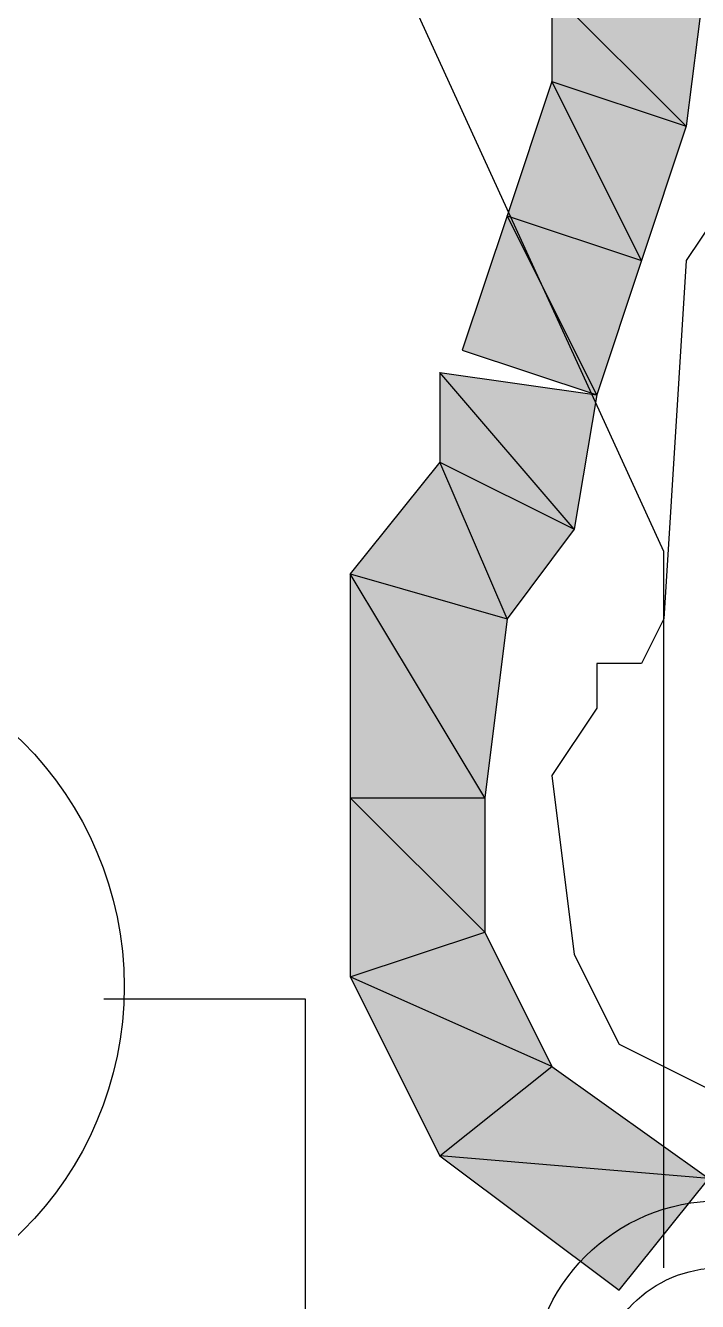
# Model space of a CAD drawing. Header units: millimetres. Extents: x 658 to 813, y 806 to 883.
# Drawn here: x 786.3152 to 786.4064, y 864.7721 to 864.9454 of the extents above; entities that cross this region are included whole.
import ezdxf

# ---------------------------------------------------------------- set-up
doc = ezdxf.new("R2010")
doc.units = ezdxf.units.MM
doc.header["$LTSCALE"] = 0.1
doc.linetypes.add('atContinuous2', pattern=[0])
for name, color, linetype in [('KLEKTOR1', 7, 'Continuous'), ('LINK NAS BARU', 7, 'Continuous'), ('PANTAI', 7, 'Continuous'), ('SYMBOL', 7, 'Continuous'), ('TEXT', 8, 'Continuous'), ('zat_Mask_solid', 7, 'Continuous')]:
    doc.layers.add(name, color=color, linetype=linetype)

msp = doc.modelspace()

# ---------------------------------------------------------------- hatches: boundary and pattern name
at = {"layer": 'KLEKTOR1'}
h = msp.add_hatch(color=7, dxfattribs=at)
h.paths.add_polyline_path([(786.38661, 864.93782), (786.40485, 864.93174), (786.38661, 864.94998)], flags=17)
h.paths.add_polyline_path([(786.40485, 864.93174), (786.38661, 864.94998), (786.40789, 864.95606)])
for points in [[(786.38053, 864.91958), (786.39877, 864.9135), (786.38661, 864.93782)], [(786.39877, 864.9135), (786.38661, 864.93782), (786.40485, 864.93174)], [(786.37445, 864.90134), (786.39269, 864.89526), (786.38053, 864.91958)], [(786.39269, 864.89526), (786.38053, 864.91958), (786.39877, 864.9135)], [(786.38661, 864.80406), (786.35925, 864.81622), (786.37749, 864.8223)], [(786.37141, 864.7919), (786.38661, 864.80406), (786.35925, 864.81622)], [(786.40789, 864.78886), (786.37141, 864.7919), (786.38661, 864.80406)], [(786.39573, 864.77366), (786.40789, 864.78886), (786.37141, 864.7919)]]:
    msp.add_hatch(color=7, dxfattribs=at).paths.add_polyline_path(points)
h = msp.add_hatch(color=7, dxfattribs=at)
h.paths.add_polyline_path([(786.37141, 864.88614), (786.38965, 864.87702), (786.37141, 864.8983)], flags=17)
h.paths.add_polyline_path([(786.38965, 864.87702), (786.37141, 864.8983), (786.39269, 864.89526)])
h = msp.add_hatch(color=7, dxfattribs=at)
h.paths.add_polyline_path([(786.35925, 864.84054), (786.37749, 864.84054), (786.35925, 864.87094)], flags=16)
h.paths.add_polyline_path([(786.37749, 864.84054), (786.35925, 864.87094), (786.38053, 864.86486)])
h = msp.add_hatch(color=7, dxfattribs=at)
h.paths.add_polyline_path([(786.35925, 864.81622), (786.37749, 864.8223), (786.35925, 864.84054)])
h.paths.add_polyline_path([(786.37749, 864.8223), (786.35925, 864.84054), (786.37749, 864.84054)], flags=17)
at = {"layer": 'zat_Mask_solid'}
for points in [[(786.35925, 864.87094), (786.38053, 864.86486), (786.37141, 864.88614)], [(786.38053, 864.86486), (786.37141, 864.88614), (786.38965, 864.87702)]]:
    msp.add_hatch(color=7, dxfattribs=at).paths.add_polyline_path(points)

# ---------------------------------------------------------------- linework, layer by layer
at = {"layer": 'KLEKTOR1', "color": 7}
for points in [[(786.40485, 864.93174), (786.38661, 864.94998), (786.40789, 864.95606), (786.40485, 864.93174)], [(786.38661, 864.93782), (786.40485, 864.93174), (786.38661, 864.94998), (786.38661, 864.93782)], [(786.38053, 864.91958), (786.39877, 864.9135), (786.38661, 864.93782), (786.38053, 864.91958)], [(786.39877, 864.9135), (786.38661, 864.93782), (786.40485, 864.93174), (786.39877, 864.9135)], [(786.37445, 864.90134), (786.39269, 864.89526), (786.38053, 864.91958), (786.37445, 864.90134)], [(786.39269, 864.89526), (786.38053, 864.91958), (786.39877, 864.9135), (786.39269, 864.89526)], [(786.37141, 864.88614), (786.38965, 864.87702), (786.37141, 864.8983), (786.37141, 864.88614)], [(786.38965, 864.87702), (786.37141, 864.8983), (786.39269, 864.89526), (786.38965, 864.87702)], [(786.35925, 864.87094), (786.38053, 864.86486), (786.37141, 864.88614), (786.35925, 864.87094)], [(786.38053, 864.86486), (786.37141, 864.88614), (786.38965, 864.87702), (786.38053, 864.86486)], [(786.35925, 864.84054), (786.37749, 864.84054), (786.35925, 864.87094), (786.35925, 864.84054)], [(786.37749, 864.84054), (786.35925, 864.87094), (786.38053, 864.86486), (786.37749, 864.84054)], [(786.35925, 864.81622), (786.37749, 864.8223), (786.35925, 864.84054), (786.35925, 864.81622)], [(786.37749, 864.8223), (786.35925, 864.84054), (786.37749, 864.84054), (786.37749, 864.8223)], [(786.38661, 864.80406), (786.35925, 864.81622), (786.37749, 864.8223), (786.38661, 864.80406)], [(786.37141, 864.7919), (786.38661, 864.80406), (786.35925, 864.81622), (786.37141, 864.7919)], [(786.40789, 864.78886), (786.37141, 864.7919), (786.38661, 864.80406), (786.40789, 864.78886)], [(786.39573, 864.77366), (786.40789, 864.78886), (786.37141, 864.7919), (786.39573, 864.77366)]]:
    msp.add_lwpolyline(points, dxfattribs=at)
at = {"layer": 'LINK NAS BARU', "color": 7}
msp.add_lwpolyline([(786.35317, 864.75542), (786.35317, 864.81318), (786.32581, 864.81318)], dxfattribs=at)
at = {"layer": 'LINK NAS BARU', "color": 7, "linetype": 'atContinuous2'}
msp.add_circle((786.28165, 864.81492), 0.0469, dxfattribs=at)
at = {"layer": 'PANTAI', "color": 7}
msp.add_lwpolyline([(786.43829, 864.94694), (786.43525, 864.93174), (786.41093, 864.92262), (786.40485, 864.9135), (786.40181, 864.86486), (786.39877, 864.85878), (786.39269, 864.85878), (786.39269, 864.8527), (786.38661, 864.84358), (786.38965, 864.81926), (786.39573, 864.8071), (786.42005, 864.79494), (786.43525, 864.78278), (786.44437, 864.77974), (786.45349, 864.7615)], dxfattribs=at)
at = {"layer": 'SYMBOL', "color": 7, "linetype": 'atContinuous2'}
for centre, radius in [((786.40937, 864.7601), 0.02572), ((786.40938, 864.76006), 0.01664)]:
    msp.add_circle(centre, radius, dxfattribs=at)
at = {"layer": 'TEXT', "color": 7}
msp.add_lwpolyline([(786.40181, 864.7767), (786.40181, 864.87398), (786.35317, 864.98038), (786.31669, 864.98038)], dxfattribs=at)

doc.saveas('drawing.dxf')
